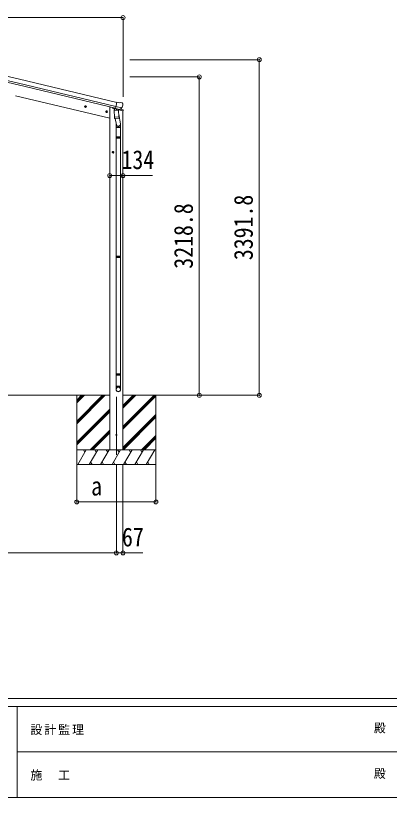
# Model space of a CAD drawing. Units: millimetres at full size, sheet at 1:40. Extents: x -11181 to 11305, y -7804 to 7716.
# Drawn here: x -4551 to -774, y -7804 to 98 of the extents above; entities that cross this region are included whole.
import ezdxf
from ezdxf.enums import TextEntityAlignment as Align

# ---------------------------------------------------------------- set-up
doc = ezdxf.new("R2010")
doc.units = ezdxf.units.MM
doc.header["$LTSCALE"] = 40
doc.header["$PDMODE"] = 32
doc.header["$PDSIZE"] = 40
for name, color, linetype, lineweight in [('0-0_0', 7, 'Continuous', 9), ('0-1_本体', 4, 'Continuous', 9), ('0-2_部品', 7, 'Continuous', 9), ('0-8_PARTS2', 2, 'Continuous', 9), ('0-A_寸法', 6, 'Continuous', 9), ('F-0_240', 7, 'Continuous', 9)]:
    doc.layers.add(name, color=color, linetype=linetype, lineweight=lineweight)
doc.styles.add('ＭＳ ゴシック', font='')
doc.styles.get('ＭＳ ゴシック').set_extended_font_data('MS Gothic')

msp = doc.modelspace()

# ---------------------------------------------------------------- linework, layer by layer
at = {"layer": '0-0_0'}
for p, q in [((-8722.89, -3739.41), (-3600.07, -3739.41)), ((-3933.07, -3739.41), (-3933.07, -4439.41)), ((-3933.07, -4000.14), (-3672.34, -3739.41)), ((-3933.07, -4014.28), (-3658.2, -3739.41)), ((-3933.07, -4028.43), (-3644.05, -3739.41)), ((-3933.07, -3816.3), (-3856.19, -3739.41)), ((-3933.07, -3802.15), (-3870.33, -3739.41)), ((-3933.07, -3788.01), (-3884.47, -3739.41)), ((-3466.07, -3739.41), (-3044.91, -3739.41)), ((-3466.07, -4053.64), (-3151.84, -3739.41)), ((-3466.07, -4067.78), (-3137.7, -3739.41)), ((-3466.07, -3869.8), (-3335.69, -3739.41)), ((-3466.07, -3855.65), (-3349.83, -3739.41)), ((-3466.07, -3841.51), (-3363.97, -3739.41)), ((-3466.07, -4081.93), (-3133.07, -3748.93)), ((-3133.07, -3739.41), (-3133.07, -4439.41)), ((-3933.07, -4212.27), (-3600.07, -3879.28)), ((-3933.07, -4226.42), (-3600.07, -3893.42)), ((-3933.07, -4240.56), (-3600.07, -3907.56)), ((-3466.07, -4265.77), (-3133.07, -3932.78)), ((-3466.07, -4279.91), (-3133.07, -3946.92)), ((-3461.42, -4289.41), (-3133.07, -3961.06)), ((-3798.08, -4289.41), (-3600.07, -4091.41)), ((-3783.93, -4289.41), (-3600.07, -4105.55)), ((-3769.79, -4289.41), (-3600.07, -4119.69)), ((-3277.58, -4289.41), (-3133.07, -4144.91)), ((-3263.43, -4289.41), (-3133.07, -4159.05)), ((-3249.29, -4289.41), (-3133.07, -4173.19)), ((-3133.07, -4289.41), (-3933.07, -4289.41)), ((-3922.78, -4439.41), (-3836.18, -4289.41)), ((-3851.18, -4315.4), (-3866.18, -4289.41)), ((-3807.31, -4439.41), (-3720.71, -4289.41)), ((-3735.71, -4315.4), (-3750.71, -4289.41)), ((-3691.84, -4439.41), (-3605.24, -4289.41)), ((-3620.24, -4315.4), (-3635.24, -4289.41)), ((-3600.07, -4289.41), (-3466.07, -4289.41)), ((-3576.37, -4439.41), (-3489.77, -4289.41)), ((-3504.77, -4315.4), (-3519.77, -4289.41)), ((-3460.9, -4439.41), (-3374.3, -4289.41)), ((-3389.3, -4315.4), (-3404.3, -4289.41)), ((-3345.43, -4439.41), (-3258.83, -4289.41)), ((-3288.83, -4289.41), (-3273.83, -4315.4)), ((-3229.96, -4439.41), (-3143.36, -4289.41)), ((-3792.31, -4413.44), (-3777.31, -4439.41)), ((-3676.84, -4413.43), (-3661.84, -4439.41)), ((-3561.37, -4413.43), (-3546.37, -4439.41)), ((-3445.9, -4413.44), (-3430.9, -4439.41)), ((-3330.43, -4413.44), (-3315.43, -4439.41)), ((-3214.96, -4413.44), (-3199.96, -4439.41)), ((-3933.07, -4439.41), (-3133.07, -4439.41))]:
    msp.add_line(p, q, dxfattribs=at)
at = {"layer": '0-1_本体'}
for p, q in [((-4510.12, -543.04), (-3526.87, -779.09)), ((-4524.13, -601.38), (-3540.88, -837.44)), ((-4520.2, -585.02), (-3536.95, -821.07)), ((-3599.67, -939.53), (-4550.5, -711.26)), ((-3599.67, -826.41), (-3586.79, -826.41)), ((-3599.67, -826.41), (-3599.67, -4289.41)), ((-3465.67, -862.69), (-3465.67, -4289.41))]:
    msp.add_line(p, q, dxfattribs=at)
for radius in [7073, 7029.83, 7013]:
    msp.add_arc((-6161.28, -7420.61), radius, 76.5, 103.5, dxfattribs=at)
at = {"layer": '0-2_部品'}
for p, q in [((-3500.28, -783.75), (-3526.21, -777.53)), ((-3500.28, -783.75), (-3487.02, -781.05)), ((-3472.54, -784.24), (-3485.72, -781.08)), ((-3469.44, -786.49), (-3465.59, -792.79)), ((-3854.15, -819.32), (-3834.7, -823.98)), ((-3846.56, -814.45), (-3851.72, -819.9)), ((-3846.76, -831.37), (-3842.09, -811.93)), ((-3839.26, -816.21), (-3846.56, -814.45)), ((-3842.29, -828.85), (-3837.13, -823.4)), ((-3837.13, -823.4), (-3839.26, -816.21)), ((-3632.63, -865.81), (-3637.8, -871.26)), ((-3632.84, -882.73), (-3628.17, -863.28)), ((-3625.34, -867.56), (-3632.63, -865.81)), ((-3623.2, -874.76), (-3625.34, -867.56)), ((-3567.75, -830.99), (-3567.75, -834.24)), ((-3545.69, -843.48), (-3563.92, -839.1)), ((-3556.35, -860.93), (-3510.67, -857.73)), ((-3551.68, -927.76), (-3556.35, -860.93)), ((-3541.94, -839.16), (-3555.25, -854.48)), ((-3555.25, -854.48), (-3554.81, -860.82)), ((-3540.99, -839.09), (-3541.94, -839.16)), ((-3537.91, -841.57), (-3539.44, -841.2)), ((-3501.21, -850.38), (-3537.91, -841.57)), ((-3479.28, -835.37), (-3536.79, -821.57)), ((-3531.96, -843.39), (-3530.94, -858)), ((-3503.75, -852.39), (-3529.56, -858.82)), ((-3512.44, -854.55), (-3512.21, -857.84)), ((-3510.67, -857.73), (-3505.99, -924.57)), ((-3498.84, -850.85), (-3506.36, -849.05)), ((-3463.2, -863.29), (-3506.13, -852.98)), ((-3503.04, -850.6), (-3502.99, -851.35)), ((-3499.68, -850.74), (-3501.21, -850.38)), ((-3496.13, -850.28), (-3479.75, -835.79)), ((-3492.43, -847.01), (-3465.5, -853.48)), ((-3465.23, -795.07), (-3465.5, -796.22)), ((-3463.2, -856.39), (-3463.2, -863.29)), ((-3640.23, -870.67), (-3620.78, -875.34)), ((-3628.37, -880.2), (-3623.2, -874.76)), ((-3551.68, -927.76), (-3505.99, -924.57)), ((-3551.67, -927.76), (-3550.78, -940.46)), ((-3506.98, -939.17), (-3548.67, -942.09)), ((-3543.25, -941.71), (-3532.51, -1005.3)), ((-3507.72, -899.8), (-3491.81, -995.97)), ((-3505.13, -937.04), (-3506.01, -924.57)), ((-3505.53, -938.39), (-3505.53, -938.39)), ((-3535.66, -998.48), (-3535.66, -1033.13)), ((-3489.66, -1033.13), (-3489.66, -998.78)), ((-3535.66, -1033.13), (-3489.66, -1033.13)), ((-3533.66, -1033.13), (-3533.66, -1127.13)), ((-3491.66, -1033.13), (-3491.66, -1127.13)), ((-3535.66, -1129.13), (-3534.66, -1127.13)), ((-3535.66, -1129.13), (-3489.66, -1129.13)), ((-3535.66, -1129.13), (-3535.66, -1137.13)), ((-3535.66, -1137.13), (-3489.66, -1137.13)), ((-3535.66, -1137.13), (-3534.66, -1139.13)), ((-3534.66, -1127.13), (-3490.66, -1127.13)), ((-3534.66, -1139.13), (-3490.66, -1139.13)), ((-3533.66, -1139.13), (-3533.66, -2333.47)), ((-3491.66, -1139.13), (-3491.66, -2333.47)), ((-3489.66, -1129.13), (-3490.66, -1127.13)), ((-3575.87, -1283), (-3555.87, -1283)), ((-3569.62, -1276.5), (-3573.37, -1283)), ((-3562.12, -1276.5), (-3569.62, -1276.5)), ((-3565.87, -1293), (-3565.87, -1273)), ((-3558.36, -1283), (-3562.12, -1276.5)), ((-3562.12, -1289.5), (-3558.36, -1283)), ((-3535.66, -2335.47), (-3534.66, -2333.47)), ((-3535.66, -2335.47), (-3489.66, -2335.47)), ((-3535.66, -2335.47), (-3535.66, -2343.47)), ((-3535.66, -2343.47), (-3489.66, -2343.47)), ((-3535.66, -2343.47), (-3534.66, -2345.47)), ((-3534.66, -2333.47), (-3490.66, -2333.47)), ((-3534.66, -2345.47), (-3490.66, -2345.47)), ((-3533.66, -2345.47), (-3533.66, -3523.51)), ((-3491.66, -2345.47), (-3491.66, -3523.51)), ((-3489.66, -2335.47), (-3490.66, -2333.47)), ((-3535.66, -3525.51), (-3534.66, -3523.51)), ((-3535.66, -3525.51), (-3489.66, -3525.51)), ((-3535.66, -3525.51), (-3535.66, -3533.51)), ((-3535.66, -3533.51), (-3489.66, -3533.51)), ((-3535.66, -3533.51), (-3534.66, -3535.51)), ((-3534.66, -3523.51), (-3490.66, -3523.51)), ((-3534.66, -3535.51), (-3490.66, -3535.51)), ((-3533.66, -3535.51), (-3533.66, -3645.51)), ((-3491.66, -3535.51), (-3491.66, -3645.51)), ((-3489.66, -3525.51), (-3490.66, -3523.51)), ((-3535.66, -3679.65), (-3535.66, -3645.51)), ((-3535.66, -3645.51), (-3489.66, -3645.51)), ((-3489.66, -3679.65), (-3489.66, -3645.51))]:
    msp.add_line(p, q, dxfattribs=at)
for points in [[(-3531.64, -842.98), (-3541.37, -840.64), (-3526.21, -777.53)], [(-3851.72, -819.9), (-3849.59, -827.09), (-3842.29, -828.85)], [(-3531.64, -842.98), (-3531.41, -843.13), (-3506.64, -849.07), (-3506.36, -849.05)], [(-3479.01, -834.8), (-3479.59, -835.64), (-3479.75, -835.79)], [(-3637.8, -871.26), (-3635.67, -878.45), (-3628.37, -880.2)], [(-3489.66, -1129.13), (-3489.66, -1137.13), (-3490.66, -1139.13)], [(-3573.37, -1283), (-3569.62, -1289.5), (-3562.12, -1289.5)], [(-3489.66, -2335.47), (-3489.66, -2343.47), (-3490.66, -2345.47)], [(-3489.66, -3525.51), (-3489.66, -3533.51), (-3490.66, -3535.51)]]:
    msp.add_lwpolyline(points, dxfattribs=at)
for centre, radius in [((-3844.42, -821.65), 8.5), ((-3844.42, -821.65), 7.7), ((-3844.42, -821.65), 6.5), ((-3630.5, -873.01), 8.5), ((-3630.5, -873.01), 7.7), ((-3630.5, -873.01), 6.5), ((-3565.87, -1283), 8.5), ((-3565.87, -1283), 7.7), ((-3565.87, -1283), 6.5)]:
    msp.add_circle(centre, radius, dxfattribs=at)
at = {"layer": '0-2_部品', "color": 4}
msp.add_circle((-3532.67, -4139.41), 5, dxfattribs=at)
at = {"layer": '0-2_部品'}
for centre, radius, start, end in [((-3486.42, -783.99), 3, 76.5, 101.5), ((-3473.71, -789.1), 5, 31.5, 76.5), ((-3562.75, -834.24), 5, 180, 256.5), ((-3539.32, -840.71), 0.5, 221.23754, 256.5), ((-3532.56, -843.47), 0.604, 7.79405, 79.40158), ((-3529.92, -857.85), 1.03, 188.03431, 289.96103), ((-3503.99, -851.42), 1, 284, 4), ((-3502.55, -850.57), 0.5, 76.5, 184), ((-3499.56, -850.26), 0.5, 256.5, 291.76246), ((-3662.31, -748.97), 202.4, 334.90875, 346.5), ((-3466.2, -856.39), 3, 0, 76.5), ((-3548.81, -940.09), 2, 190.53157, 274), ((-3507.12, -937.18), 2, 274, 322.59038), ((-3507.07, -937.21), 1.95, 322.52234, 4.95983), ((-3519.66, -998.78), 30, 0, 2.54858)]:
    msp.add_arc(centre, radius, start, end, dxfattribs=at)
for centre, major_axis, ratio, start_param, end_param in [((-3498.14, -847.93), (0.73, -2.92), 0.997631, 5.8041905, 5.8929484), ((-3498.18, -847.8), (-2.63, 3.16), 0.650902, 2.1145521, 2.1873627), ((-3498.12, -848.03), (0.73, -2.92), 0.997631, 5.965759, 6.7621801), ((-3468.15, -794.35), (1.57, -2.57), 0.99628, 0.7835347, 1.5707963), ((-3512.66, -998.48), (-23, 0), 0.996195, 6.0000678, 10.0103449), ((-3512.66, -998.48), (-21, 0), 0.996195, 0.3319459, 3.3482706), ((-3512.66, -3677.91), (23, 0), 0.996195, 6.2831853, 9.424778), ((-3512.66, -3679.65), (23, 0), 0.996195, 6.2831853, 9.424778), ((-3512.66, -3679.65), (0, -23.43), 0.981806, 4.712389, 7.8539816)]:
    msp.add_ellipse(centre, major_axis=major_axis, ratio=ratio, start_param=start_param, end_param=end_param, dxfattribs=at)
msp.add_ellipse((-3512.66, -3679.65), major_axis=(-21, 0), ratio=0.996195, dxfattribs=at)
at = {"layer": '0-8_PARTS2', "color": 6}
msp.add_line((-8857.19, 78.12), (-3465.17, 78.12), dxfattribs=at)
at = {"layer": '0-8_PARTS2'}
msp.add_line((-3532.67, -4340.35), (-3532.67, -3756.4), dxfattribs=at)
at = {"layer": '0-A_寸法'}
for p, q in [((-3465.17, 78.12), (-3465.17, -724.22)), ((-2088.59, -347.61), (-3395.02, -347.61)), ((-2088.59, -3739.41), (-2088.59, -347.61)), ((-2694.57, -520.61), (-3395.02, -520.61)), ((-2694.57, -3739.41), (-2694.57, -520.61)), ((-3599.67, -1518.17), (-3465.67, -1518.17)), ((-3465.67, -1518.17), (-3165.67, -1518.17)), ((-2694.57, -3739.41), (-3088.81, -3739.41)), ((-2088.59, -3739.41), (-2694.57, -3739.41)), ((-3932.67, -4817.32), (-3932.67, -4442.91)), ((-3532.67, -5332.3), (-3532.67, -4442.91)), ((-3465.67, -5332.3), (-3465.67, -4442.91)), ((-3132.67, -4817.32), (-3132.67, -4442.91)), ((-3132.67, -4817.32), (-3932.67, -4817.32)), ((-8789.69, -5332.3), (-3532.67, -5332.3)), ((-3532.67, -5332.3), (-3465.67, -5332.3)), ((-3465.67, -5332.3), (-3265.67, -5332.3))]:
    msp.add_line(p, q, dxfattribs=at)
for p in [(-3465.17, 78.12), (-2088.59, -347.61), (-2694.57, -520.61), (-3599.67, -1518.17), (-3465.67, -1518.17), (-2694.57, -3739.41), (-2088.59, -3739.41), (-3932.67, -4817.32), (-3132.67, -4817.32), (-3532.67, -5332.3), (-3465.67, -5332.3)]:
    msp.add_point(p, dxfattribs=at)
at = {"layer": 'F-0_240', "color": 5}
for p, q in [((-11180.61, -6803.54), (10739.39, -6803.54)), ((-11180.61, -6883.54), (7183.72, -6883.54)), ((-4536.28, -6883.54), (-4536.28, -7803.54)), ((-4536.28, -7343.54), (3663.72, -7343.54)), ((-11180.61, -7803.54), (10739.39, -7803.54))]:
    msp.add_line(p, q, dxfattribs=at)

# ---------------------------------------------------------------- texts
at = {"layer": '0-A_寸法', "color": 7, "style": 'ＭＳ ゴシック', "width": 0.85}
for s, p in [('134', (-3480.67, -1510.17)), ('a', (-3787.67, -4809.32)), ('67', (-3475.67, -5324.3))]:
    msp.add_text(s, height=190.6, dxfattribs=at).set_placement(p, align=Align.BOTTOM_LEFT)
for s, p in [('3391.8', (-2096.59, -2373.51)), ('3218.8', (-2702.57, -2460.01))]:
    msp.add_text(s, height=190.6, rotation=90, dxfattribs=at).set_placement(p, align=Align.BOTTOM_LEFT)
at = {"layer": 'F-0_240', "style": 'ＭＳ ゴシック'}
for p in [(-930.57, -7173.54), (-930.57, -7633.54)]:
    msp.add_text('殿', height=87.98, dxfattribs=at).set_placement(p, align=Align.BOTTOM_LEFT)
at = {"layer": 'F-0_240', "char_height": 87.98, "attachment_point": 7, "style": 'ＭＳ ゴシック'}
for s, insert in [('\\T1.17;設計監理', (-4401.18, -7173.54)), ('\\T1.17;施\u3000工', (-4401.18, -7633.54))]:
    msp.add_mtext(s, dxfattribs=dict(at, insert=insert))

doc.saveas('drawing.dxf')
